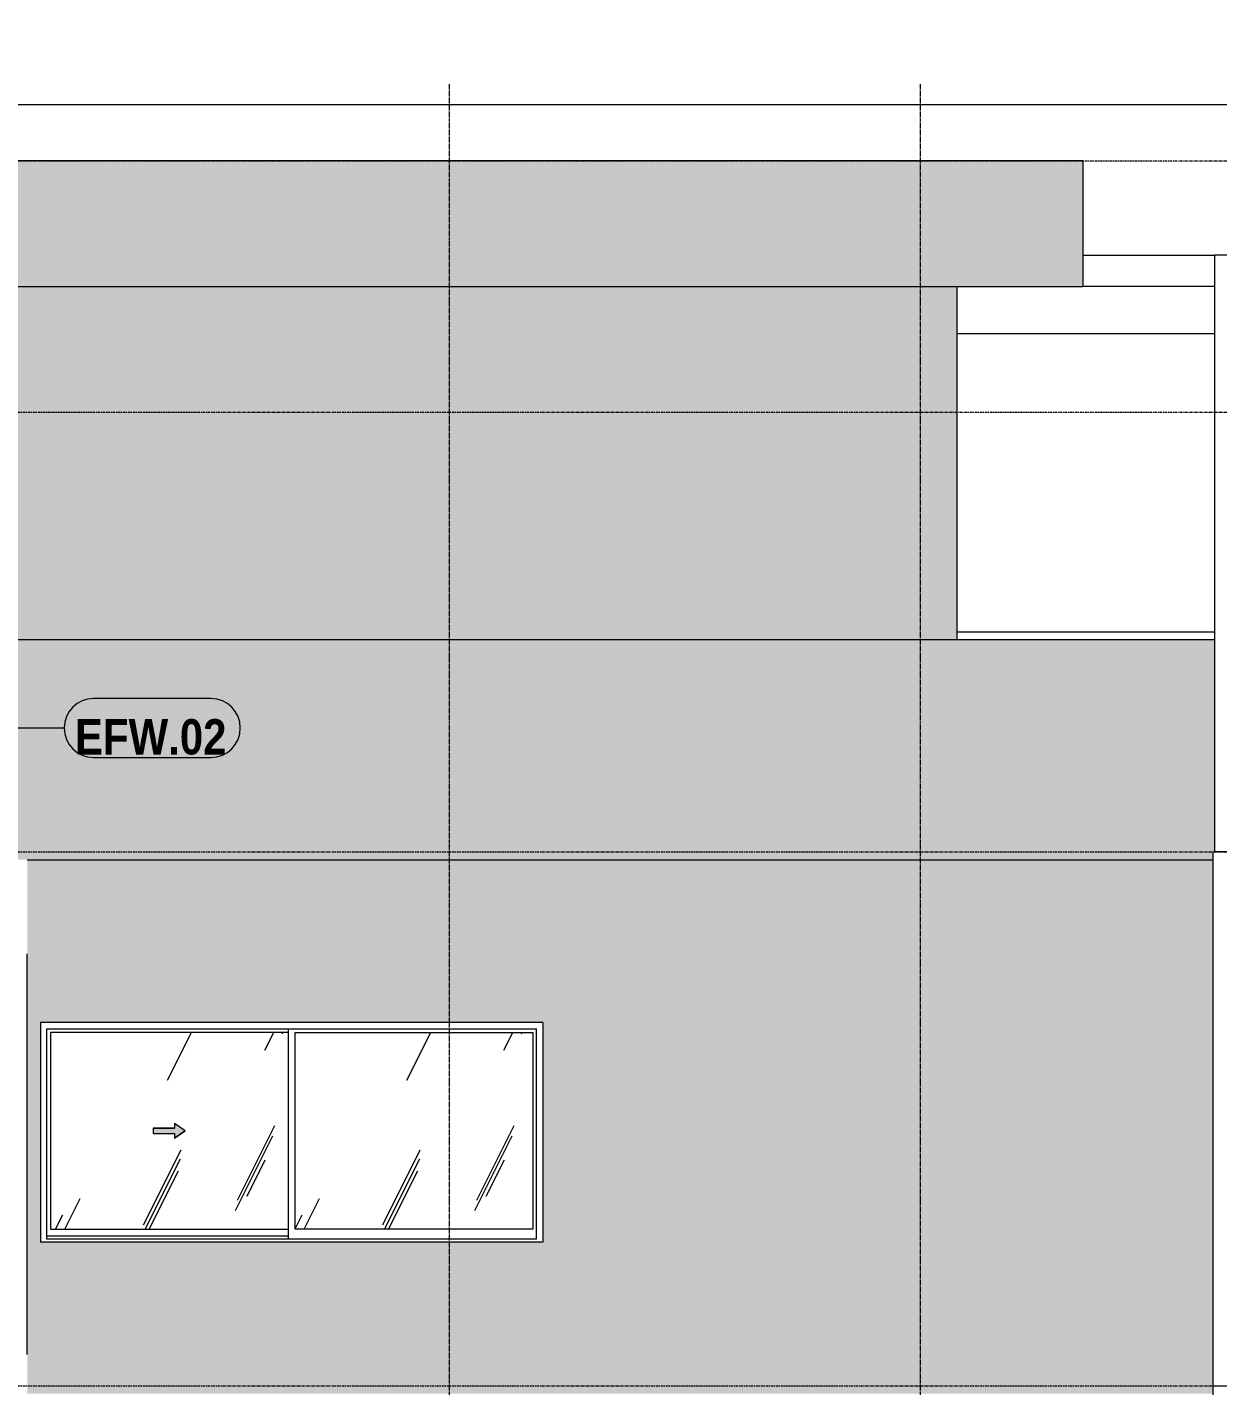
# Model space of a CAD drawing. Header units: millimetres. Extents: x 3451 to 201731, y -8641 to 35300.
# Drawn here: x 45747 to 53332, y 26000 to 34652 of the extents above; entities that cross this region are included whole.
import ezdxf

# ---------------------------------------------------------------- set-up
doc = ezdxf.new("R2010")
doc.units = ezdxf.units.MM
for name, pattern in [('1 NÉT CALL OUT', [6, 3, -3]), ('Centre', [31.75, 6.35, -4.7625, 15.875, -4.7625]), ('Grid Line', [22.225, 12.7, -3.175, 3.175, -3.175])]:
    doc.linetypes.add(name, pattern=pattern)
for name, color, linetype, lineweight in [('0-1', 7, 'Continuous', 5), ('A-ANNO-DIMS', 211, 'Continuous', 9), ('A-ANNO-DIMS-150', 211, 'Continuous', 9), ('A-DETL-GENF', 92, 'Continuous', 9), ('A-DETL-GENF-2', 92, '1 NÉT CALL OUT', 9), ('A-FLOR-2', 7, 'Continuous', 9), ('A-FLOR-LEVL-2', 51, 'Centre', 9), ('A-GLAZ', 151, 'Continuous', 9), ('A-GLAZ-3', 7, '1 NÉT CALL OUT', 9), ('A-WALL', 113, 'Continuous', 9), ('A-WALL-IDEN', 211, 'Continuous', 9), ('A-WALL-PATT-3', 111, 'Continuous', 5), ('A-WALL-PATT-4', 111, 'Continuous', 9), ('I-WALL', 2, 'Continuous', 9), ('S-BEAM-3', 7, 'Continuous', 9), ('S-COLS-1', 7, 'Continuous', 9), ('S-GRID-1', 1, 'Grid Line', 9)]:
    doc.layers.add(name, color=color, linetype=linetype, lineweight=lineweight)
doc.styles.add('Arial_B', font='arialbd.ttf', dxfattribs={"width": 0.85, "height": 225})
doc.styles.add('UTM Avo', font='', dxfattribs={"width": 0.9, "height": 375})
doc.styles.get('UTM Avo').set_extended_font_data('UTM Avo')
doc.dimstyles.new('1_Dim_chi_tiet_2_5', dxfattribs={"dimscale": 304.8, "dimtxt": 374.737856, "dimasz": 0.590551, "dimexe": 0.492126, "dimexo": 0.0625, "dimgap": 0.049213, "dimtad": 1, "dimdec": 0, "dimrnd": 5, "dimzin": 0, "dimdsep": 46, "dimtxsty": 'UTM Avo', "dimblk1": 'OBLIQUE', "dimblk2": 'OBLIQUE', "dimsah": 1, "dimcen": 0.09, "dimdle": 0.492126, "dimazin": 0, "dimtfac": 1, "dimtdec": 4, "dimtix": 1, "dimtmove": 0, "dimatfit": 3, "dimfxl": 0.984252, "dimfxlon": 1, "dimtvp": 1, "dimtolj": 1, "dimtzin": 0, "dimarcsym": 2})
pattern_1 = [(63.435, (51212.7, 14229.33), (-0.001, 1524), [532.46, -2875.3]), (63.435, (49688.7, 14229.33), (-0.001, 1524), [532.46, -2875.3]), (63.435, (51942.24, 14523.8), (-0.001, 1524), [532.46, -2875.3]), (63.435, (50418.24, 14523.8), (-0.001, 1524), [532.46, -2875.3]), (63.435, (51831.8, 14419.83), (-0.001, 1524), [532.46, -2875.3]), (63.435, (50307.8, 14419.83), (-0.001, 1524), [532.46, -2875.3]), (63.435, (51719.26, 15015.1), (-0.001, 1524), [258.8, -3148.97]), (63.435, (50195.26, 15015.1), (-0.001, 1524), [258.8, -3148.97]), (63.435, (51645.65, 14922.95), (-0.001, 1524), [532.46, -2875.3]), (63.435, (50121.65, 14922.95), (-0.001, 1524), [532.46, -2875.3]), (63.435, (51658.64, 14989.1), (-0.001, 1524), [532.46, -2875.3]), (63.435, (50134.64, 14989.1), (-0.001, 1524), [532.46, -2875.3]), (63.435, (51043.8, 14698.94), (-0.001, 1524), [532.46, -2875.3]), (63.435, (49519.8, 14698.94), (-0.001, 1524), [532.46, -2875.3]), (63.435, (51056.8, 14776.9), (-0.001, 1524), [532.46, -2875.3]), (63.435, (49532.8, 14776.9), (-0.001, 1524), [532.46, -2875.3]), (63.435, (51060.3, 14833.1), (-0.001, 1524), [532.46, -2875.3]), (63.435, (49536.3, 14833.1), (-0.001, 1524), [532.46, -2875.3])]

# ---------------------------------------------------------------- blocks, each defined once
blk = doc.blocks.new('NCV_TKTC_KET CAU_rvt-1-TKCS_MẶT CẮT C')
at = {"layer": 'A-FLOR-2'}
for p, q in [((52471.9, 33200), (53311.9, 33200)), ((53311.9, 33000), (52471.9, 33000))]:
    blk.add_line(p, q, dxfattribs=at)
at = {"layer": 'S-BEAM-3'}
blk.add_line((51671.9, 32700), (53311.9, 32700), dxfattribs=at)
at = {"layer": 'S-COLS-1'}
for p in [(53311.9, 29400), (53661.9, 33200)]:
    blk.add_line(p, (53311.9, 33200), dxfattribs=at)
blk = doc.blocks.new('1_FAMILY RVT - W01-WxH 1400x3200xmm-V241-TKCS_MẶT CẮT C')
at = {"layer": 'A-DETL-GENF-2'}
blk.add_hatch(color=256, dxfattribs=at).paths.add_polyline_path([(46686.5, 27576.5), (46754.2, 27623.9), (46686.5, 27671.4), (46686.5, 27640.9), (46551, 27640.9), (46551, 27607), (46686.5, 27607)])
at = {"layer": 'A-GLAZ'}
h = blk.add_hatch(dxfattribs=at)
h.set_pattern_fill('FP_2', color=256, style=0, pattern_type=2)
h.set_pattern_definition(pattern_1)
h.paths.add_polyline_path([(46155.8, 26997), (47409.8, 26997), (47409.8, 28250.9), (45895.5, 28250.9), (45895.5, 26997)])
h.paths.add_polyline_path([(46686.5, 27576.5), (46686.5, 27607), (46551, 27607), (46551, 27640.9), (46686.5, 27640.9), (46686.5, 27671.4), (46754.2, 27623.9), (46730, 27607)])
h = blk.add_hatch(dxfattribs=at)
h.set_pattern_fill('FP_2', color=256, style=0, pattern_type=2)
h.set_pattern_definition(pattern_1)
h.paths.add_polyline_path([(48445.8, 26997), (48968.5, 26997), (48968.5, 28250.9), (47454.2, 28250.9), (47454.2, 26997)])
at = {"layer": 'A-DETL-GENF'}
for p, q in [((46551, 27640.9), (46551, 27607)), ((46551, 27640.9), (46686.5, 27640.9)), ((46686.5, 27640.9), (46551, 27640.9)), ((46551, 27640.9), (46551, 27607)), ((46551, 27607), (46686.5, 27607)), ((46551, 27607), (46686.5, 27607)), ((46686.5, 27671.4), (46686.5, 27640.9)), ((46754.2, 27623.9), (46686.5, 27671.4)), ((46754.2, 27623.9), (46686.5, 27671.4)), ((46686.5, 27671.4), (46686.5, 27640.9)), ((46754.2, 27623.9), (46686.5, 27576.5)), ((46686.5, 27576.5), (46754.2, 27623.9)), ((46686.5, 27607), (46686.5, 27576.5)), ((46686.5, 27607), (46686.5, 27576.5))]:
    blk.add_line(p, q, dxfattribs=at)
at = {"layer": 'A-GLAZ'}
for p, q in [((49032, 28314.4), (45832, 28314.4)), ((45832, 28314.4), (45832, 26914.4)), ((49032, 28314.4), (49032, 26914.4)), ((45872.9, 28273.5), (48991.1, 28273.5)), ((45872.9, 26933.5), (45872.9, 28273.5)), ((45895.5, 28250.9), (45895.5, 26997)), ((47409.8, 28250.9), (45895.5, 28250.9)), ((47409.8, 28273.5), (47409.8, 26933.5)), ((47454.2, 26997), (47454.2, 28250.9)), ((47454.2, 28250.9), (48968.5, 28250.9)), ((48968.5, 28250.9), (48968.5, 26997)), ((48991.1, 26933.5), (48991.1, 28273.5)), ((45895.5, 26997), (47409.8, 26997)), ((48968.5, 26997), (47454.2, 26997)), ((49032, 26914.4), (45832, 26914.4)), ((48991.1, 26933.5), (45872.9, 26933.5)), ((47409.8, 26952.5), (45873.5, 26952.5)), ((47409.8, 26952.5), (45873.5, 26952.5))]:
    blk.add_line(p, q, dxfattribs=at)
blk = doc.blocks.new('CTL_WALL TAG NO MARK - 10-2062273-TKCS_MẶT CẮT C')
at = {"layer": 'A-WALL-IDEN'}
for p, q in [((19381.5, 10762.5), (18633.8, 10762.5)), ((18633.8, 10387.5), (19381.5, 10387.5))]:
    blk.add_line(p, q, dxfattribs=at)
for centre, start, end in [((18633.8, 10575), 90, 270), ((19381.5, 10575), 270, 90)]:
    blk.add_arc(centre, 187.5, start, end, dxfattribs=at)
blk = doc.blocks.new('DIMBLOCK54-TKCS_MẶT CẮT C')
at = {"layer": 'A-ANNO-DIMS-150'}
for p, q in [((33536.9, 34458.8), (33536.9, 34008.8)), ((33536.9, 34158.8), (33536.9, 34458.8)), ((78236.9, 34458.8), (78236.9, 34008.8)), ((78236.9, 34158.8), (78236.9, 34458.8)), ((33536.9, 34158.8), (78386.9, 34158.8))]:
    blk.add_line(p, q, dxfattribs=at)
at = {"layer": 'A-ANNO-DIMS-150', "lineweight": 25}
for p, q in [((33536.9, 34158.8), (33626.9, 34248.8)), ((78236.9, 34158.8), (78326.9, 34248.8)), ((33536.9, 34158.8), (33446.9, 34068.8)), ((78236.9, 34158.8), (78146.9, 34068.8))]:
    blk.add_line(p, q, dxfattribs=at)
at = {"layer": 'A-ANNO-DIMS-150', "color": 0, "insert": (55245, 34645.9), "char_height": 375, "width": 1540.589, "attachment_point": 1, "line_spacing_factor": 1.110334, "style": 'UTM Avo'}
blk.add_mtext('44700', dxfattribs=at)
blk = doc.blocks.new('_Oblique')
at = {"color": 0, "linetype": 'ByBlock', "lineweight": -2}
blk.add_line((-0.5, -0.5), (0.5, 0.5), dxfattribs=at)

msp = doc.modelspace()

# ---------------------------------------------------------------- hatches: boundary and pattern name
at = {"layer": 'A-WALL-PATT-3'}
for points in [[(52461.9, 33000), (52461.9, 33800), (44737, 33800), (44737, 33000), (48445.8, 33000)], [(52471.9, 33000), (52471.9, 33800), (52461.9, 33800), (52461.9, 33000)], [(45537.4, 29350), (53301.9, 29351.1), (53301.9, 29400), (53311.9, 29400), (53311.9, 30750), (44537, 30750), (44537, 29350), (44587.3, 29350)]]:
    msp.add_hatch(color=256, dxfattribs=at).paths.add_polyline_path(points)
h = msp.add_hatch(color=256, dxfattribs=at)
h.paths.add_polyline_path([(45747.4, 25950), (53301.9, 25950), (53301.9, 29350), (45747.4, 29350), (45747.4, 25954.5)])
h.paths.add_polyline_path([(45872.9, 26914.4), (45832, 26914.4), (45832, 28314.4), (49032, 28314.4), (49032, 26914.4), (45873.5, 26914.4)])
at = {"layer": 'A-WALL-PATT-4'}
msp.add_hatch(color=256, dxfattribs=at).paths.add_polyline_path([(48445.8, 30750), (51671.9, 30750), (51671.9, 33000), (45537.4, 33000), (45537.4, 30750), (45873.5, 30750)])

# ---------------------------------------------------------------- linework, layer by layer
at = {"layer": 'A-FLOR-LEVL-2'}
for p, q in [((3450.8, 33800), (93442.9, 33800)), ((3450.8, 32200), (93442.9, 32200)), ((3450.8, 29400), (93442.9, 29400)), ((3450.8, 26000), (93442.9, 26000))]:
    msp.add_line(p, q, dxfattribs=at)
at = {"layer": 'A-WALL'}
for p, q in [((53311.9, 30800), (51671.9, 30800)), ((53301.9, 4700), (53301.9, 29400)), ((53301.9, 29400), (53311.9, 29400)), ((56835.3, 29400), (53311.9, 29400)), ((45747.4, 26200), (45747.4, 28750)), ((53301.9, 26000), (53311.9, 26000)), ((53301.9, 26000), (60434.9, 26000))]:
    msp.add_line(p, q, dxfattribs=at)
at = {"layer": 'A-WALL-IDEN'}
msp.add_line((44567, 30190.5), (45982.6, 30189), dxfattribs=at)
at = {"layer": 'I-WALL'}
for p, q in [((52471.9, 33800), (44727, 33800)), ((52471.9, 33800), (52471.9, 33000)), ((44727, 33000), (52471.9, 33000)), ((51671.9, 30750), (51671.9, 33000)), ((53311.9, 30750), (44545.3, 30750)), ((45747.4, 29350), (53301.9, 29350))]:
    msp.add_line(p, q, dxfattribs=at)
at = {"layer": 'S-GRID-1'}
for p, q in [((48436.9, 30542.5), (48436.9, 34292.5)), ((51436.9, 30542.5), (51436.9, 34292.5)), ((48436.9, -1941), (48436.9, 30542.5)), ((51436.9, -1941), (51436.9, 30542.5))]:
    msp.add_line(p, q, dxfattribs=at)

# ---------------------------------------------------------------- block references
at = {"layer": '0-1'}
msp.add_blockref('NCV_TKTC_KET CAU_rvt-1-TKCS_MẶT CẮT C', (0, 0), dxfattribs=at)
at = {"layer": 'A-GLAZ-3'}
msp.add_blockref('1_FAMILY RVT - W01-WxH 1400x3200xmm-V241-TKCS_MẶT CẮT C', (0, 0), dxfattribs=at)
at = {"layer": 'A-WALL-IDEN'}
msp.add_blockref('CTL_WALL TAG NO MARK - 10-2062273-TKCS_MẶT CẮT C', (27536.2, 19614), dxfattribs=at)

# ---------------------------------------------------------------- texts
at = {"layer": 'A-WALL-IDEN', "insert": (46534.5, 30131), "char_height": 225, "width": 995.775, "attachment_point": 5, "line_spacing_factor": 0.936439, "style": 'Arial_B'}
msp.add_mtext('\\pt6.37425,12.75075,19.125,25.49925,31.87575,38.25,44.62425,51.00075,57.375,63.74925,70.12575,76.5,82.87425,89.25075,95.625,101.99925,108.37575,114.75,121.12425,127.50075,133.875,140.24925,146.62575,153,159.37425,165.75075,172.125,178.49925,184.87575,191.25,197.62425,204.00075;EFW.02', dxfattribs=at)

# ---------------------------------------------------------------- dimensions: what is measured, and where the dimension line sits
at = {"layer": 'A-ANNO-DIMS'}
dim = msp.add_linear_dim(base=(78236.9, 34158.8), p1=(33536.9, 34458.8), p2=(78236.9, 34458.8), dimstyle='1_Dim_chi_tiet_2_5', override={"dimpost": '<>', "dimfxl": 44700}, dxfattribs=at)
dim.commit()
dim.dimension.update_dxf_attribs({"geometry": 'DIMBLOCK54-TKCS_MẶT CẮT C', "text_midpoint": (55886.9, 34367.8)})

doc.saveas('drawing.dxf')
